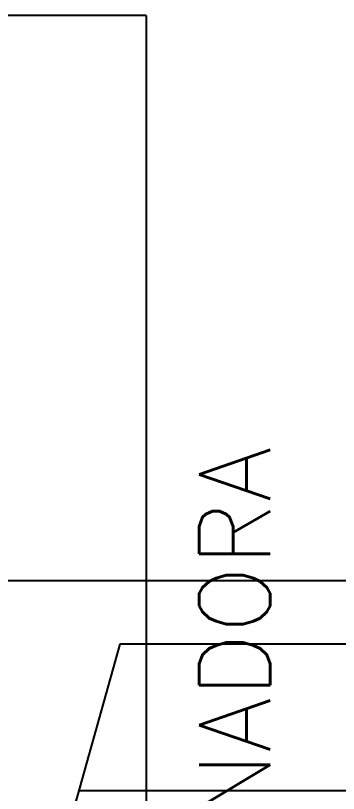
# Model space of a CAD drawing. Header units: millimetres. Extents: x 340 to 1003762, y 22 to 362022.
# Drawn here: x 612646 to 612918, y 291536 to 292190 of the extents above; entities that cross this region are included whole.
import ezdxf

# ---------------------------------------------------------------- set-up
doc = ezdxf.new("R2010")
doc.units = ezdxf.units.MM
for name, color, linetype in [('A-DEMOLICION SV', 40, 'Continuous'), ('LSBB_P_002 - PLANTA 1° NIVEL SALA DE VENTAS$0$A-Equipamiento acero inox', 8, 'Continuous'), ('LSBB_P_002 - PLANTA 1° NIVEL SALA DE VENTAS$0$A-TRAS-EQPM', 8, 'Continuous'), ('LSBB_P_002 - PLANTA 1° NIVEL SALA DE VENTAS$0$LINEA CORTES', 7, 'Continuous')]:
    doc.layers.add(name, color=color, linetype=linetype)
doc.styles.add('LSBB_P_002 - PLANTA 1° NIVEL SALA DE VENTAS$0$century gothic', font='GOTHIC.TTF')

# ---------------------------------------------------------------- blocks, each defined once
blk = doc.blocks.new('LSBB_P_002 - PLANTA 1° NIVEL SALA DE VENTAS$0$laminadora')
at = {"layer": 'LSBB_P_002 - PLANTA 1° NIVEL SALA DE VENTAS$0$A-TRAS-EQPM'}
for p, q in [((-175643.37, 30462.806), (-175643.37, 30427.907)), ((-175655.668, 30424.441), (-175655.668, 30459.341)), ((-175643.37, 30427.907), (-175667.966, 30420.975))]:
    blk.add_line(p, q, dxfattribs=at)
blk = doc.blocks.new('LSBB_P_002 - PLANTA 1° NIVEL SALA DE VENTAS', base_point=(223.56961, 14.22023))
at = {"layer": 'LSBB_P_002 - PLANTA 1° NIVEL SALA DE VENTAS$0$A-Equipamiento acero inox'}
blk.add_lwpolyline([(835.75135, 305.22333), (837.15135, 305.22333), (837.15135, 305.82333), (835.75135, 305.82333)], close=True, dxfattribs=at)
at = {"layer": 'LSBB_P_002 - PLANTA 1° NIVEL SALA DE VENTAS$0$LINEA CORTES', "color": 1, "ltscale": 3}
for q in [(835.3692, 306.29882), (835.975, 295.60618)]:
    blk.add_line((835.975, 306.29882), q, dxfattribs=at)
at = {"layer": 'LSBB_P_002 - PLANTA 1° NIVEL SALA DE VENTAS$0$A-Equipamiento acero inox', "extrusion": (0, 0, -1), "xscale": 0.01, "yscale": 0.01, "zscale": -0.01, "rotation": 90}
blk.add_blockref('LSBB_P_002 - PLANTA 1° NIVEL SALA DE VENTAS$0$laminadora', (-531.67384, 2062.20358, -0.00175), dxfattribs=at)
at = {"layer": 'LSBB_P_002 - PLANTA 1° NIVEL SALA DE VENTAS$0$A-Equipamiento acero inox', "insert": (836.0796, 305.37897, 0.00175), "char_height": 0.06, "attachment_point": 7, "rotation": 90, "style": 'LSBB_P_002 - PLANTA 1° NIVEL SALA DE VENTAS$0$century gothic'}
blk.add_mtext_dynamic_manual_height_columns('\\pi0.070995;{\\Fromans|c0;LAMINADORA }', width=0.6677039, gutter_width=12.5, heights=[0], dxfattribs=at)

msp = doc.modelspace()

# ---------------------------------------------------------------- block references
at = {"layer": 'A-DEMOLICION SV', "xscale": 1000, "yscale": 1000, "zscale": 1000}
msp.add_blockref('LSBB_P_002 - PLANTA 1° NIVEL SALA DE VENTAS', (350.92, 111.52), dxfattribs=at)

doc.saveas('drawing.dxf')
